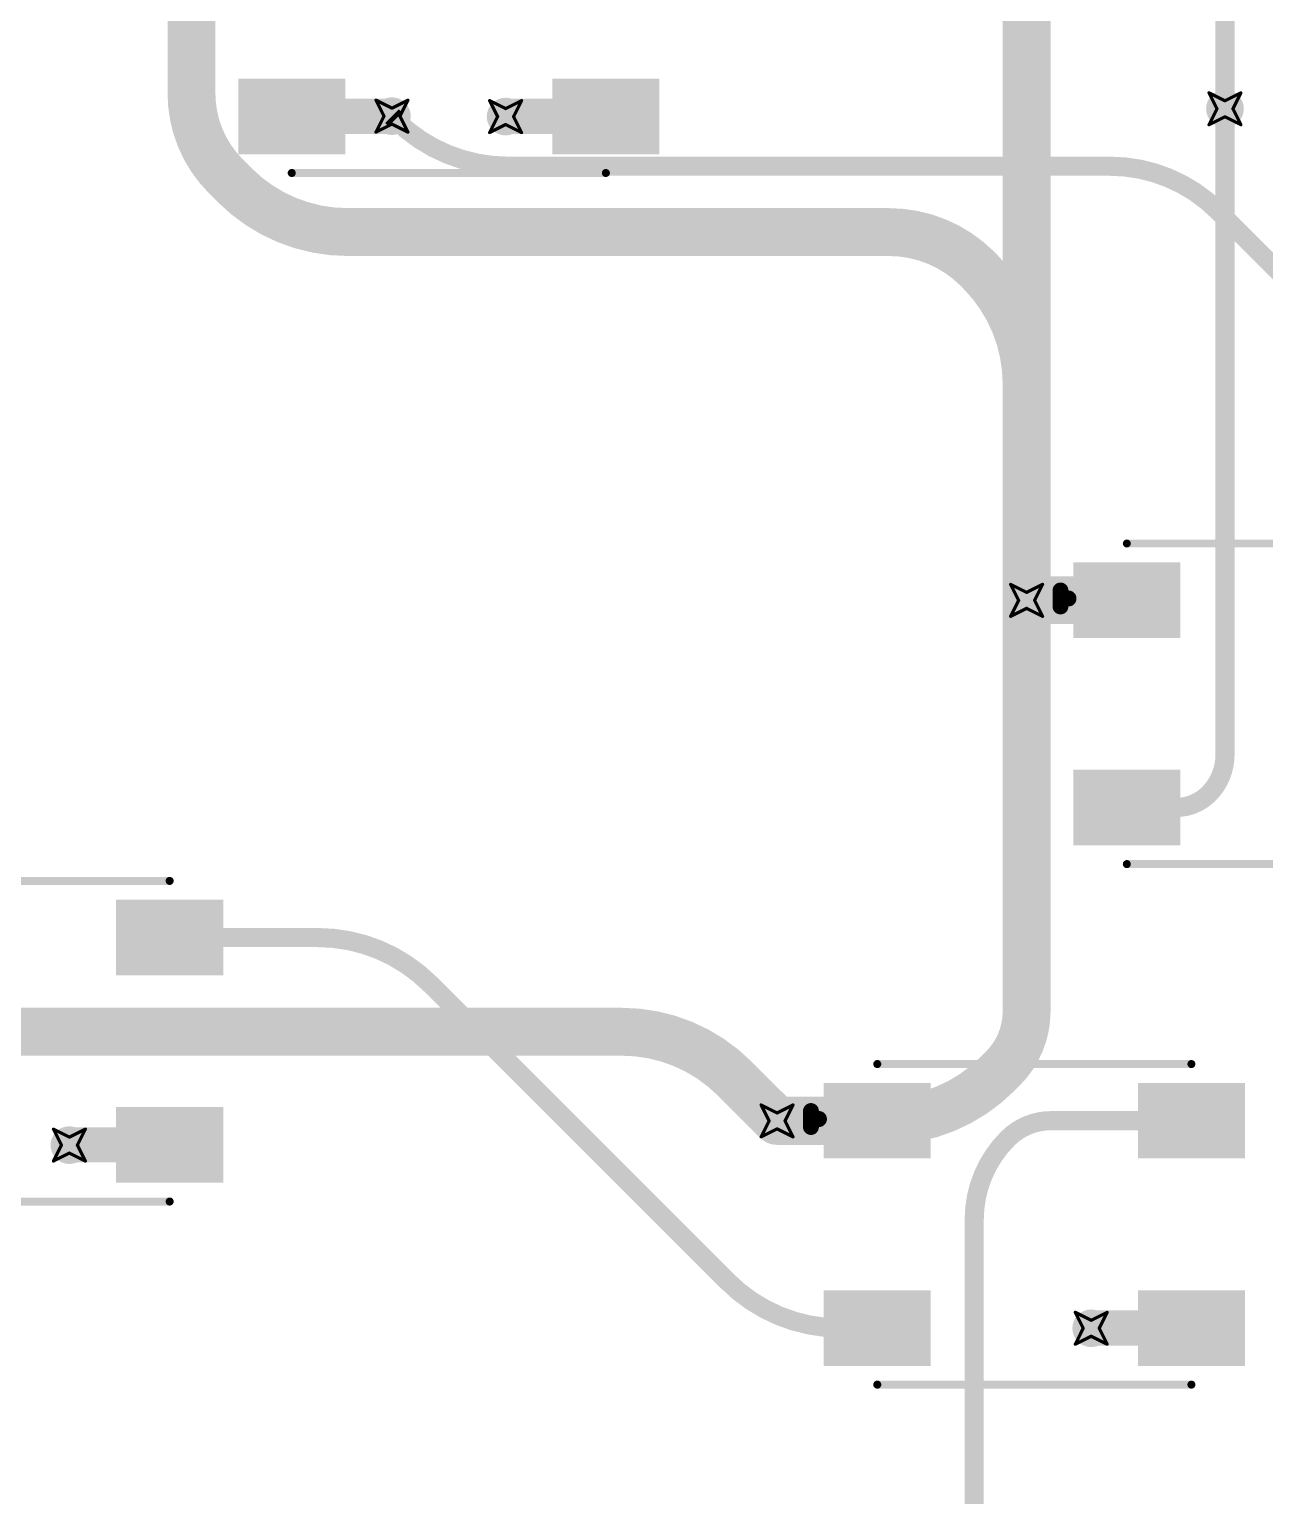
# Model space of a CAD drawing. Header units: inches. Extents: x -11 to 1110, y -7 to 455.
# Drawn here: x 576.32 to 595.99, y 227.34 to 250.67 of the extents above; entities that cross this region are included whole.
import ezdxf

# ---------------------------------------------------------------- set-up
doc = ezdxf.new("R2010")
doc.units = ezdxf.units.IN
for name, color, linetype in [('Bottom Layer', 5, 'Continuous'), ('Drill Drawing', 1, 'Continuous'), ('Top Layer', 1, 'Continuous'), ('Top Overlay', 2, 'Continuous'), ('Top Paste', 8, 'Continuous'), ('Top Solder', 216, 'Continuous'), ('Via Holes', 16, 'Continuous')]:
    doc.layers.add(name, color=color, linetype=linetype)

# ---------------------------------------------------------------- blocks, each defined once
blk = doc.blocks.new('WS2812B_B_W_121')
at = {"layer": 'Top Layer'}
for points in [[(-3.25, 2.15), (-1.75, 2.15), (-1.75, 1.15), (-3.25, 1.15)], [(3.25, 1.15), (1.75, 1.15), (1.75, 2.15), (3.25, 2.15)], [(-3.25, -1.15), (-1.75, -1.15), (-1.75, -2.15), (-3.25, -2.15)], [(1.75, -1.15), (3.25, -1.15), (3.25, -2.15), (1.75, -2.15)]]:
    blk.add_hatch(color=1, dxfattribs=at).paths.add_polyline_path(points)
at = {"layer": 'Top Paste'}
for points in [[(-3.25, 2.15), (-1.75, 2.15), (-1.75, 1.15), (-3.25, 1.15)], [(3.25, 1.15), (1.75, 1.15), (1.75, 2.15), (3.25, 2.15)], [(-3.25, -1.15), (-1.75, -1.15), (-1.75, -2.15), (-3.25, -2.15)], [(1.75, -1.15), (3.25, -1.15), (3.25, -2.15), (1.75, -2.15)]]:
    blk.add_hatch(color=8, dxfattribs=at).paths.add_polyline_path(points)
at = {"layer": 'Top Solder'}
for points in [[(-3.352, 2.252), (-1.648, 2.252), (-1.648, 1.048), (-3.352, 1.048)], [(3.352, 1.048), (1.648, 1.048), (1.648, 2.252), (3.352, 2.252)], [(-3.352, -1.048), (-1.648, -1.048), (-1.648, -2.252), (-3.352, -2.252)], [(1.648, -1.048), (3.352, -1.048), (3.352, -2.252), (1.648, -2.252)]]:
    blk.add_hatch(color=216, dxfattribs=at).paths.add_polyline_path(points)
at = {"layer": 'Top Overlay'}
for points in [[(-2.5, 2.551, 0.127, 0.127, 0), (2.5, 2.551, 0.127, 0.127, 0)], [(-3.556, 1.803, 0.254, 0.254, 0), (-3.429, 1.676, 0.254, 0.254, 0)], [(-3.556, 1.549, 0.254, 0.254, 0), (-3.556, 1.803, 0.254, 0.254, 0)], [(-3.556, 1.549, 0.254, 0.254, 0), (-3.429, 1.676, 0.254, 0.254, 0)], [(-2.5, -2.551, 0.127, 0.127, 0), (2.5, -2.551, 0.127, 0.127, 0)]]:
    blk.add_lwpolyline(points, format="xyseb", dxfattribs=at)
for points in [[(-2.532, 2.551, 0.0635, 0.0635, 1), (-2.468, 2.551, 0.0635, 0.0635, 1)], [(2.468, 2.551, 0.0635, 0.0635, 1), (2.532, 2.551, 0.0635, 0.0635, 1)], [(-3.619, 1.803, 0.127, 0.127, 1), (-3.493, 1.803, 0.127, 0.127, 1)], [(-3.619, 1.803, 0.127, 0.127, 1), (-3.493, 1.803, 0.127, 0.127, 1)], [(-3.619, 1.549, 0.127, 0.127, 1), (-3.493, 1.549, 0.127, 0.127, 1)], [(-3.619, 1.549, 0.127, 0.127, 1), (-3.493, 1.549, 0.127, 0.127, 1)], [(-3.493, 1.676, 0.127, 0.127, 1), (-3.365, 1.676, 0.127, 0.127, 1)], [(-3.493, 1.676, 0.127, 0.127, 1), (-3.365, 1.676, 0.127, 0.127, 1)], [(-2.532, -2.551, 0.0635, 0.0635, 1), (-2.468, -2.551, 0.0635, 0.0635, 1)], [(2.468, -2.551, 0.0635, 0.0635, 1), (2.532, -2.551, 0.0635, 0.0635, 1)]]:
    blk.add_lwpolyline(points, format="xyseb", close=True, dxfattribs=at)
blk = doc.blocks.new('WS2812B_B_W_130')
at = {"layer": 'Top Layer'}
for points in [[(-3.25, 2.15), (-1.75, 2.15), (-1.75, 1.15), (-3.25, 1.15)], [(3.25, 1.15), (1.75, 1.15), (1.75, 2.15), (3.25, 2.15)], [(-3.25, -1.15), (-1.75, -1.15), (-1.75, -2.15), (-3.25, -2.15)], [(1.75, -1.15), (3.25, -1.15), (3.25, -2.15), (1.75, -2.15)]]:
    blk.add_hatch(color=1, dxfattribs=at).paths.add_polyline_path(points)
at = {"layer": 'Top Paste'}
for points in [[(-3.25, 2.15), (-1.75, 2.15), (-1.75, 1.15), (-3.25, 1.15)], [(3.25, 1.15), (1.75, 1.15), (1.75, 2.15), (3.25, 2.15)], [(-3.25, -1.15), (-1.75, -1.15), (-1.75, -2.15), (-3.25, -2.15)], [(1.75, -1.15), (3.25, -1.15), (3.25, -2.15), (1.75, -2.15)]]:
    blk.add_hatch(color=8, dxfattribs=at).paths.add_polyline_path(points)
at = {"layer": 'Top Solder'}
for points in [[(-3.352, 2.252), (-1.648, 2.252), (-1.648, 1.048), (-3.352, 1.048)], [(3.352, 1.048), (1.648, 1.048), (1.648, 2.252), (3.352, 2.252)], [(-3.352, -1.048), (-1.648, -1.048), (-1.648, -2.252), (-3.352, -2.252)], [(1.648, -1.048), (3.352, -1.048), (3.352, -2.252), (1.648, -2.252)]]:
    blk.add_hatch(color=216, dxfattribs=at).paths.add_polyline_path(points)
at = {"layer": 'Top Overlay'}
for points in [[(-2.5, 2.551, 0.127, 0.127, 0), (2.5, 2.551, 0.127, 0.127, 0)], [(-3.556, 1.803, 0.254, 0.254, 0), (-3.429, 1.676, 0.254, 0.254, 0)], [(-3.556, 1.549, 0.254, 0.254, 0), (-3.556, 1.803, 0.254, 0.254, 0)], [(-3.556, 1.549, 0.254, 0.254, 0), (-3.429, 1.676, 0.254, 0.254, 0)], [(-2.5, -2.551, 0.127, 0.127, 0), (2.5, -2.551, 0.127, 0.127, 0)]]:
    blk.add_lwpolyline(points, format="xyseb", dxfattribs=at)
for points in [[(-2.532, 2.551, 0.0635, 0.0635, 1), (-2.468, 2.551, 0.0635, 0.0635, 1)], [(2.468, 2.551, 0.0635, 0.0635, 1), (2.532, 2.551, 0.0635, 0.0635, 1)], [(-3.619, 1.803, 0.127, 0.127, 1), (-3.493, 1.803, 0.127, 0.127, 1)], [(-3.619, 1.803, 0.127, 0.127, 1), (-3.493, 1.803, 0.127, 0.127, 1)], [(-3.619, 1.549, 0.127, 0.127, 1), (-3.493, 1.549, 0.127, 0.127, 1)], [(-3.619, 1.549, 0.127, 0.127, 1), (-3.493, 1.549, 0.127, 0.127, 1)], [(-3.493, 1.676, 0.127, 0.127, 1), (-3.365, 1.676, 0.127, 0.127, 1)], [(-3.493, 1.676, 0.127, 0.127, 1), (-3.365, 1.676, 0.127, 0.127, 1)], [(-2.532, -2.551, 0.0635, 0.0635, 1), (-2.468, -2.551, 0.0635, 0.0635, 1)], [(2.468, -2.551, 0.0635, 0.0635, 1), (2.532, -2.551, 0.0635, 0.0635, 1)]]:
    blk.add_lwpolyline(points, format="xyseb", close=True, dxfattribs=at)
blk = doc.blocks.new('WS2812B_B_W_168')
at = {"layer": 'Top Layer'}
for points in [[(-3.25, 2.15), (-1.75, 2.15), (-1.75, 1.15), (-3.25, 1.15)], [(3.25, 1.15), (1.75, 1.15), (1.75, 2.15), (3.25, 2.15)], [(-3.25, -1.15), (-1.75, -1.15), (-1.75, -2.15), (-3.25, -2.15)], [(1.75, -1.15), (3.25, -1.15), (3.25, -2.15), (1.75, -2.15)]]:
    blk.add_hatch(color=1, dxfattribs=at).paths.add_polyline_path(points)
at = {"layer": 'Top Paste'}
for points in [[(-3.25, 2.15), (-1.75, 2.15), (-1.75, 1.15), (-3.25, 1.15)], [(3.25, 1.15), (1.75, 1.15), (1.75, 2.15), (3.25, 2.15)], [(-3.25, -1.15), (-1.75, -1.15), (-1.75, -2.15), (-3.25, -2.15)], [(1.75, -1.15), (3.25, -1.15), (3.25, -2.15), (1.75, -2.15)]]:
    blk.add_hatch(color=8, dxfattribs=at).paths.add_polyline_path(points)
at = {"layer": 'Top Solder'}
for points in [[(-3.352, 2.252), (-1.648, 2.252), (-1.648, 1.048), (-3.352, 1.048)], [(3.352, 1.048), (1.648, 1.048), (1.648, 2.252), (3.352, 2.252)], [(-3.352, -1.048), (-1.648, -1.048), (-1.648, -2.252), (-3.352, -2.252)], [(1.648, -1.048), (3.352, -1.048), (3.352, -2.252), (1.648, -2.252)]]:
    blk.add_hatch(color=216, dxfattribs=at).paths.add_polyline_path(points)
at = {"layer": 'Top Overlay'}
for points in [[(-2.5, 2.551, 0.127, 0.127, 0), (2.5, 2.551, 0.127, 0.127, 0)], [(-3.556, 1.803, 0.254, 0.254, 0), (-3.429, 1.676, 0.254, 0.254, 0)], [(-3.556, 1.549, 0.254, 0.254, 0), (-3.556, 1.803, 0.254, 0.254, 0)], [(-3.556, 1.549, 0.254, 0.254, 0), (-3.429, 1.676, 0.254, 0.254, 0)], [(-2.5, -2.551, 0.127, 0.127, 0), (2.5, -2.551, 0.127, 0.127, 0)]]:
    blk.add_lwpolyline(points, format="xyseb", dxfattribs=at)
for points in [[(-2.532, 2.551, 0.0635, 0.0635, 1), (-2.468, 2.551, 0.0635, 0.0635, 1)], [(2.468, 2.551, 0.0635, 0.0635, 1), (2.532, 2.551, 0.0635, 0.0635, 1)], [(-3.619, 1.803, 0.127, 0.127, 1), (-3.493, 1.803, 0.127, 0.127, 1)], [(-3.619, 1.803, 0.127, 0.127, 1), (-3.493, 1.803, 0.127, 0.127, 1)], [(-3.619, 1.549, 0.127, 0.127, 1), (-3.493, 1.549, 0.127, 0.127, 1)], [(-3.619, 1.549, 0.127, 0.127, 1), (-3.493, 1.549, 0.127, 0.127, 1)], [(-3.493, 1.676, 0.127, 0.127, 1), (-3.365, 1.676, 0.127, 0.127, 1)], [(-3.493, 1.676, 0.127, 0.127, 1), (-3.365, 1.676, 0.127, 0.127, 1)], [(-2.532, -2.551, 0.0635, 0.0635, 1), (-2.468, -2.551, 0.0635, 0.0635, 1)], [(2.468, -2.551, 0.0635, 0.0635, 1), (2.532, -2.551, 0.0635, 0.0635, 1)]]:
    blk.add_lwpolyline(points, format="xyseb", close=True, dxfattribs=at)
blk = doc.blocks.new('WS2812B_B_W_177')
at = {"layer": 'Top Layer'}
for points in [[(-3.25, 2.15), (-1.75, 2.15), (-1.75, 1.15), (-3.25, 1.15)], [(3.25, 1.15), (1.75, 1.15), (1.75, 2.15), (3.25, 2.15)], [(-3.25, -1.15), (-1.75, -1.15), (-1.75, -2.15), (-3.25, -2.15)], [(1.75, -1.15), (3.25, -1.15), (3.25, -2.15), (1.75, -2.15)]]:
    blk.add_hatch(color=1, dxfattribs=at).paths.add_polyline_path(points)
at = {"layer": 'Top Paste'}
for points in [[(-3.25, 2.15), (-1.75, 2.15), (-1.75, 1.15), (-3.25, 1.15)], [(3.25, 1.15), (1.75, 1.15), (1.75, 2.15), (3.25, 2.15)], [(-3.25, -1.15), (-1.75, -1.15), (-1.75, -2.15), (-3.25, -2.15)], [(1.75, -1.15), (3.25, -1.15), (3.25, -2.15), (1.75, -2.15)]]:
    blk.add_hatch(color=8, dxfattribs=at).paths.add_polyline_path(points)
at = {"layer": 'Top Solder'}
for points in [[(-3.352, 2.252), (-1.648, 2.252), (-1.648, 1.048), (-3.352, 1.048)], [(3.352, 1.048), (1.648, 1.048), (1.648, 2.252), (3.352, 2.252)], [(-3.352, -1.048), (-1.648, -1.048), (-1.648, -2.252), (-3.352, -2.252)], [(1.648, -1.048), (3.352, -1.048), (3.352, -2.252), (1.648, -2.252)]]:
    blk.add_hatch(color=216, dxfattribs=at).paths.add_polyline_path(points)
at = {"layer": 'Top Overlay'}
for points in [[(-2.5, 2.551, 0.127, 0.127, 0), (2.5, 2.551, 0.127, 0.127, 0)], [(-3.556, 1.549, 0.254, 0.254, 0), (-3.556, 1.803, 0.254, 0.254, 0)], [(-3.556, 1.803, 0.254, 0.254, 0), (-3.429, 1.676, 0.254, 0.254, 0)], [(-3.556, 1.549, 0.254, 0.254, 0), (-3.429, 1.676, 0.254, 0.254, 0)], [(-2.5, -2.551, 0.127, 0.127, 0), (2.5, -2.551, 0.127, 0.127, 0)]]:
    blk.add_lwpolyline(points, format="xyseb", dxfattribs=at)
for points in [[(-2.532, 2.551, 0.0635, 0.0635, 1), (-2.468, 2.551, 0.0635, 0.0635, 1)], [(2.468, 2.551, 0.0635, 0.0635, 1), (2.532, 2.551, 0.0635, 0.0635, 1)], [(-3.619, 1.803, 0.127, 0.127, 1), (-3.493, 1.803, 0.127, 0.127, 1)], [(-3.619, 1.803, 0.127, 0.127, 1), (-3.493, 1.803, 0.127, 0.127, 1)], [(-3.619, 1.549, 0.127, 0.127, 1), (-3.493, 1.549, 0.127, 0.127, 1)], [(-3.619, 1.549, 0.127, 0.127, 1), (-3.493, 1.549, 0.127, 0.127, 1)], [(-3.493, 1.676, 0.127, 0.127, 1), (-3.365, 1.676, 0.127, 0.127, 1)], [(-3.493, 1.676, 0.127, 0.127, 1), (-3.365, 1.676, 0.127, 0.127, 1)], [(-2.532, -2.551, 0.0635, 0.0635, 1), (-2.468, -2.551, 0.0635, 0.0635, 1)], [(2.468, -2.551, 0.0635, 0.0635, 1), (2.532, -2.551, 0.0635, 0.0635, 1)]]:
    blk.add_lwpolyline(points, format="xyseb", close=True, dxfattribs=at)

msp = doc.modelspace()

# ---------------------------------------------------------------- hatches: boundary and pattern name
at = {"layer": 'Bottom Layer'}
h = msp.add_hatch(color=5, dxfattribs=at)
edge = h.paths.add_edge_path()
edge.add_arc((595.354, 249.409), 0.3, 0, 360)
h = msp.add_hatch(color=5, dxfattribs=at)
edge = h.paths.add_edge_path()
edge.add_arc((582.095, 249.292), 0.3, 0, 360)
h = msp.add_hatch(color=5, dxfattribs=at)
edge = h.paths.add_edge_path()
edge.add_arc((583.904, 249.285), 0.3, 0, 360)
h = msp.add_hatch(color=5, dxfattribs=at)
edge = h.paths.add_edge_path()
edge.add_arc((592.197, 241.586), 0.3, 0, 360)
h = msp.add_hatch(color=5, dxfattribs=at)
edge = h.paths.add_edge_path()
edge.add_arc((588.225, 233.302), 0.3, 0, 360)
h = msp.add_hatch(color=5, dxfattribs=at)
edge = h.paths.add_edge_path()
edge.add_arc((576.961, 232.917), 0.3, 0, 360)
h = msp.add_hatch(color=5, dxfattribs=at)
edge = h.paths.add_edge_path()
edge.add_arc((593.225, 230.002), 0.3, 0, 360)
at = {"layer": 'Top Layer'}
h = msp.add_hatch(color=1, dxfattribs=at)
edge = h.paths.add_edge_path()
edge.add_arc((595.354, 249.409), 0.3, 0, 360)
h = msp.add_hatch(color=1, dxfattribs=at)
edge = h.paths.add_edge_path()
edge.add_arc((582.095, 249.292), 0.3, 0, 360)
h = msp.add_hatch(color=1, dxfattribs=at)
edge = h.paths.add_edge_path()
edge.add_arc((583.904, 249.285), 0.3, 0, 360)
h = msp.add_hatch(color=1, dxfattribs=at)
edge = h.paths.add_edge_path()
edge.add_arc((592.197, 241.586), 0.3, 0, 360)
h = msp.add_hatch(color=1, dxfattribs=at)
edge = h.paths.add_edge_path()
edge.add_arc((588.225, 233.302), 0.3, 0, 360)
h = msp.add_hatch(color=1, dxfattribs=at)
edge = h.paths.add_edge_path()
edge.add_arc((576.961, 232.917), 0.3, 0, 360)
h = msp.add_hatch(color=1, dxfattribs=at)
edge = h.paths.add_edge_path()
edge.add_arc((593.225, 230.002), 0.3, 0, 360)
at = {"layer": 'Via Holes'}
h = msp.add_hatch(color=7, dxfattribs=at)
edge = h.paths.add_edge_path()
edge.add_arc((595.354, 249.409), 0.15, 0, 360)
h = msp.add_hatch(color=7, dxfattribs=at)
edge = h.paths.add_edge_path()
edge.add_arc((582.095, 249.292), 0.15, 0, 360)
h = msp.add_hatch(color=7, dxfattribs=at)
edge = h.paths.add_edge_path()
edge.add_arc((583.904, 249.285), 0.15, 0, 360)
h = msp.add_hatch(color=7, dxfattribs=at)
edge = h.paths.add_edge_path()
edge.add_arc((592.197, 241.586), 0.15, 0, 360)
h = msp.add_hatch(color=7, dxfattribs=at)
edge = h.paths.add_edge_path()
edge.add_arc((588.225, 233.302), 0.15, 0, 360)
h = msp.add_hatch(color=7, dxfattribs=at)
edge = h.paths.add_edge_path()
edge.add_arc((576.961, 232.917), 0.15, 0, 360)
h = msp.add_hatch(color=7, dxfattribs=at)
edge = h.paths.add_edge_path()
edge.add_arc((593.225, 230.002), 0.15, 0, 360)

# ---------------------------------------------------------------- linework, layer by layer
at = {"layer": 'Bottom Layer'}
for points in [[(595.354, 249.409, 0.305, 0.305, 0), (595.354, 259.682, 0.305, 0.305, 0)], [(578.904, 249.655, 0.762, 0.762, 0), (578.904, 252.585, 0.762, 0.762, 0)], [(579.45, 248.336, 0.762, 0.762, -0.198912), (578.904, 249.655, 0.762, 0.762, 0)], [(582.095, 249.292, 0.305, 0.305, 0), (582.148, 249.239, 0.305, 0.305, 0)], [(583.944, 248.495, 0.305, 0.305, -0.198912), (582.148, 249.239, 0.305, 0.305, 0)], [(579.45, 248.336, 0.762, 0.762, 0), (579.595, 248.191, 0.762, 0.762, 0)], [(581.391, 247.447, 0.762, 0.762, -0.198912), (579.595, 248.191, 0.762, 0.762, 0)], [(583.944, 248.495, 0.305, 0.305, 0), (593.522, 248.495, 0.305, 0.305, 0)], [(593.522, 248.495, 0.305, 0.305, -0.198912), (595.245, 247.781, 0.305, 0.305, 0)], [(581.391, 247.447, 0.762, 0.762, 0), (590.003, 247.447, 0.762, 0.762, 0)], [(590.003, 247.447, 0.762, 0.762, -0.198912), (591.414, 246.863, 0.762, 0.762, 0)], [(595.245, 247.781, 0.305, 0.305, 0), (596.453, 246.573, 0.305, 0.305, 0)], [(591.414, 246.863, 0.762, 0.762, 0), (591.453, 246.823, 0.762, 0.762, 0)], [(591.453, 246.823, 0.762, 0.762, -0.198912), (592.197, 245.027, 0.762, 0.762, 0)], [(592.197, 241.586, 0.762, 0.762, 0), (592.197, 245.027, 0.762, 0.762, 0)], [(592.197, 235.047, 0.762, 0.762, 0), (592.197, 241.586, 0.762, 0.762, 0)], [(592.197, 235.047, 0.762, 0.762, -0.198912), (591.82, 234.137, 0.762, 0.762, 0)], [(574.509, 234.721, 0.762, 0.762, 0), (585.753, 234.721, 0.762, 0.762, 0)], [(585.753, 234.721, 0.762, 0.762, -0.198912), (587.549, 233.977, 0.762, 0.762, 0)], [(587.549, 233.977, 0.762, 0.762, 0), (588.225, 233.302, 0.762, 0.762, 0)], [(591.729, 234.046, 0.762, 0.762, -0.198912), (589.933, 233.302, 0.762, 0.762, 0)], [(591.729, 234.046, 0.762, 0.762, 0), (591.82, 234.137, 0.762, 0.762, 0)], [(588.225, 233.302, 0.762, 0.762, 0), (589.933, 233.302, 0.762, 0.762, 0)]]:
    msp.add_lwpolyline(points, format="xyseb", dxfattribs=at)
for points in [[(578.713, 249.655, 0.381, 0.381, 1), (579.094, 249.655, 0.381, 0.381, 1)], [(578.713, 249.655, 0.381, 0.381, 1), (579.094, 249.655, 0.381, 0.381, 1)], [(595.277, 249.409, 0.152, 0.152, 1), (595.43, 249.409, 0.152, 0.152, 1)], [(582.019, 249.292, 0.152, 0.152, 1), (582.171, 249.292, 0.152, 0.152, 1)], [(582.072, 249.239, 0.152, 0.152, 1), (582.225, 249.239, 0.152, 0.152, 1)], [(582.072, 249.239, 0.152, 0.152, 1), (582.225, 249.239, 0.152, 0.152, 1)], [(579.26, 248.336, 0.381, 0.381, 1), (579.641, 248.336, 0.381, 0.381, 1)], [(579.26, 248.336, 0.381, 0.381, 1), (579.641, 248.336, 0.381, 0.381, 1)], [(579.405, 248.191, 0.381, 0.381, 1), (579.786, 248.191, 0.381, 0.381, 1)], [(579.405, 248.191, 0.381, 0.381, 1), (579.786, 248.191, 0.381, 0.381, 1)], [(583.868, 248.495, 0.152, 0.152, 1), (584.021, 248.495, 0.152, 0.152, 1)], [(583.868, 248.495, 0.152, 0.152, 1), (584.021, 248.495, 0.152, 0.152, 1)], [(593.446, 248.495, 0.152, 0.152, 1), (593.598, 248.495, 0.152, 0.152, 1)], [(593.446, 248.495, 0.152, 0.152, 1), (593.598, 248.495, 0.152, 0.152, 1)], [(581.201, 247.447, 0.381, 0.381, 1), (581.582, 247.447, 0.381, 0.381, 1)], [(581.201, 247.447, 0.381, 0.381, 1), (581.582, 247.447, 0.381, 0.381, 1)], [(589.813, 247.447, 0.381, 0.381, 1), (590.194, 247.447, 0.381, 0.381, 1)], [(589.813, 247.447, 0.381, 0.381, 1), (590.194, 247.447, 0.381, 0.381, 1)], [(595.169, 247.781, 0.152, 0.152, 1), (595.321, 247.781, 0.152, 0.152, 1)], [(595.169, 247.781, 0.152, 0.152, 1), (595.321, 247.781, 0.152, 0.152, 1)], [(591.223, 246.863, 0.381, 0.381, 1), (591.604, 246.863, 0.381, 0.381, 1)], [(591.223, 246.863, 0.381, 0.381, 1), (591.604, 246.863, 0.381, 0.381, 1)], [(591.262, 246.823, 0.381, 0.381, 1), (591.643, 246.823, 0.381, 0.381, 1)], [(591.262, 246.823, 0.381, 0.381, 1), (591.643, 246.823, 0.381, 0.381, 1)], [(592.006, 245.027, 0.381, 0.381, 1), (592.387, 245.027, 0.381, 0.381, 1)], [(592.006, 245.027, 0.381, 0.381, 1), (592.387, 245.027, 0.381, 0.381, 1)], [(592.006, 241.586, 0.381, 0.381, 1), (592.387, 241.586, 0.381, 0.381, 1)], [(592.006, 241.586, 0.381, 0.381, 1), (592.387, 241.586, 0.381, 0.381, 1)], [(592.006, 235.047, 0.381, 0.381, 1), (592.387, 235.047, 0.381, 0.381, 1)], [(592.006, 235.047, 0.381, 0.381, 1), (592.387, 235.047, 0.381, 0.381, 1)], [(585.563, 234.721, 0.381, 0.381, 1), (585.944, 234.721, 0.381, 0.381, 1)], [(585.563, 234.721, 0.381, 0.381, 1), (585.944, 234.721, 0.381, 0.381, 1)], [(587.359, 233.977, 0.381, 0.381, 1), (587.74, 233.977, 0.381, 0.381, 1)], [(587.359, 233.977, 0.381, 0.381, 1), (587.74, 233.977, 0.381, 0.381, 1)], [(591.538, 234.046, 0.381, 0.381, 1), (591.919, 234.046, 0.381, 0.381, 1)], [(591.538, 234.046, 0.381, 0.381, 1), (591.919, 234.046, 0.381, 0.381, 1)], [(591.63, 234.137, 0.381, 0.381, 1), (592.01, 234.137, 0.381, 0.381, 1)], [(591.63, 234.137, 0.381, 0.381, 1), (592.01, 234.137, 0.381, 0.381, 1)], [(588.034, 233.302, 0.381, 0.381, 1), (588.415, 233.302, 0.381, 0.381, 1)], [(588.034, 233.302, 0.381, 0.381, 1), (588.415, 233.302, 0.381, 0.381, 1)], [(589.742, 233.302, 0.381, 0.381, 1), (590.123, 233.302, 0.381, 0.381, 1)], [(589.742, 233.302, 0.381, 0.381, 1), (590.123, 233.302, 0.381, 0.381, 1)]]:
    msp.add_lwpolyline(points, format="xyseb", close=True, dxfattribs=at)
at = {"layer": 'Drill Drawing'}
for points in [[(581.841, 249.546, 0.0508, 0.0508, 0), (582.095, 249.419, 0.0508, 0.0508, 0)], [(581.841, 249.546, 0.0508, 0.0508, 0), (581.968, 249.292, 0.0508, 0.0508, 0)], [(582.095, 249.419, 0.0508, 0.0508, 0), (582.349, 249.546, 0.0508, 0.0508, 0)], [(582.222, 249.292, 0.0508, 0.0508, 0), (582.349, 249.546, 0.0508, 0.0508, 0)], [(583.65, 249.539, 0.0508, 0.0508, 0), (583.904, 249.412, 0.0508, 0.0508, 0)], [(583.65, 249.539, 0.0508, 0.0508, 0), (583.777, 249.285, 0.0508, 0.0508, 0)], [(583.904, 249.412, 0.0508, 0.0508, 0), (584.158, 249.539, 0.0508, 0.0508, 0)], [(584.031, 249.285, 0.0508, 0.0508, 0), (584.158, 249.539, 0.0508, 0.0508, 0)], [(595.1, 249.663, 0.0508, 0.0508, 0), (595.354, 249.536, 0.0508, 0.0508, 0)], [(595.1, 249.663, 0.0508, 0.0508, 0), (595.227, 249.409, 0.0508, 0.0508, 0)], [(595.354, 249.536, 0.0508, 0.0508, 0), (595.608, 249.663, 0.0508, 0.0508, 0)], [(595.481, 249.409, 0.0508, 0.0508, 0), (595.608, 249.663, 0.0508, 0.0508, 0)], [(581.841, 249.038, 0.0508, 0.0508, 0), (581.968, 249.292, 0.0508, 0.0508, 0)], [(582.222, 249.292, 0.0508, 0.0508, 0), (582.349, 249.038, 0.0508, 0.0508, 0)], [(583.65, 249.031, 0.0508, 0.0508, 0), (583.777, 249.285, 0.0508, 0.0508, 0)], [(584.031, 249.285, 0.0508, 0.0508, 0), (584.158, 249.031, 0.0508, 0.0508, 0)], [(595.1, 249.155, 0.0508, 0.0508, 0), (595.227, 249.409, 0.0508, 0.0508, 0)], [(595.1, 249.155, 0.0508, 0.0508, 0), (595.354, 249.282, 0.0508, 0.0508, 0)], [(595.354, 249.282, 0.0508, 0.0508, 0), (595.608, 249.155, 0.0508, 0.0508, 0)], [(595.481, 249.409, 0.0508, 0.0508, 0), (595.608, 249.155, 0.0508, 0.0508, 0)], [(581.841, 249.038, 0.0508, 0.0508, 0), (582.095, 249.165, 0.0508, 0.0508, 0)], [(582.095, 249.165, 0.0508, 0.0508, 0), (582.349, 249.038, 0.0508, 0.0508, 0)], [(583.65, 249.031, 0.0508, 0.0508, 0), (583.904, 249.158, 0.0508, 0.0508, 0)], [(583.904, 249.158, 0.0508, 0.0508, 0), (584.158, 249.031, 0.0508, 0.0508, 0)], [(591.943, 241.84, 0.0508, 0.0508, 0), (592.197, 241.713, 0.0508, 0.0508, 0)], [(591.943, 241.84, 0.0508, 0.0508, 0), (592.07, 241.586, 0.0508, 0.0508, 0)], [(592.197, 241.713, 0.0508, 0.0508, 0), (592.451, 241.84, 0.0508, 0.0508, 0)], [(592.324, 241.586, 0.0508, 0.0508, 0), (592.451, 241.84, 0.0508, 0.0508, 0)], [(591.943, 241.332, 0.0508, 0.0508, 0), (592.07, 241.586, 0.0508, 0.0508, 0)], [(592.324, 241.586, 0.0508, 0.0508, 0), (592.451, 241.332, 0.0508, 0.0508, 0)], [(591.943, 241.332, 0.0508, 0.0508, 0), (592.197, 241.459, 0.0508, 0.0508, 0)], [(592.197, 241.459, 0.0508, 0.0508, 0), (592.451, 241.332, 0.0508, 0.0508, 0)], [(587.971, 233.556, 0.0508, 0.0508, 0), (588.225, 233.429, 0.0508, 0.0508, 0)], [(587.971, 233.556, 0.0508, 0.0508, 0), (588.098, 233.302, 0.0508, 0.0508, 0)], [(588.225, 233.429, 0.0508, 0.0508, 0), (588.479, 233.556, 0.0508, 0.0508, 0)], [(588.352, 233.302, 0.0508, 0.0508, 0), (588.479, 233.556, 0.0508, 0.0508, 0)], [(576.707, 233.171, 0.0508, 0.0508, 0), (576.961, 233.044, 0.0508, 0.0508, 0)], [(576.707, 233.171, 0.0508, 0.0508, 0), (576.834, 232.917, 0.0508, 0.0508, 0)], [(576.961, 233.044, 0.0508, 0.0508, 0), (577.215, 233.171, 0.0508, 0.0508, 0)], [(577.088, 232.917, 0.0508, 0.0508, 0), (577.215, 233.171, 0.0508, 0.0508, 0)], [(587.971, 233.048, 0.0508, 0.0508, 0), (588.098, 233.302, 0.0508, 0.0508, 0)], [(587.971, 233.048, 0.0508, 0.0508, 0), (588.225, 233.175, 0.0508, 0.0508, 0)], [(588.225, 233.175, 0.0508, 0.0508, 0), (588.479, 233.048, 0.0508, 0.0508, 0)], [(588.352, 233.302, 0.0508, 0.0508, 0), (588.479, 233.048, 0.0508, 0.0508, 0)], [(576.707, 232.663, 0.0508, 0.0508, 0), (576.834, 232.917, 0.0508, 0.0508, 0)], [(577.088, 232.917, 0.0508, 0.0508, 0), (577.215, 232.663, 0.0508, 0.0508, 0)], [(576.707, 232.663, 0.0508, 0.0508, 0), (576.961, 232.79, 0.0508, 0.0508, 0)], [(576.961, 232.79, 0.0508, 0.0508, 0), (577.215, 232.663, 0.0508, 0.0508, 0)], [(592.971, 230.256, 0.0508, 0.0508, 0), (593.225, 230.129, 0.0508, 0.0508, 0)], [(592.971, 230.256, 0.0508, 0.0508, 0), (593.098, 230.002, 0.0508, 0.0508, 0)], [(593.225, 230.129, 0.0508, 0.0508, 0), (593.479, 230.256, 0.0508, 0.0508, 0)], [(593.352, 230.002, 0.0508, 0.0508, 0), (593.479, 230.256, 0.0508, 0.0508, 0)], [(592.971, 229.748, 0.0508, 0.0508, 0), (593.098, 230.002, 0.0508, 0.0508, 0)], [(592.971, 229.748, 0.0508, 0.0508, 0), (593.225, 229.875, 0.0508, 0.0508, 0)], [(593.225, 229.875, 0.0508, 0.0508, 0), (593.479, 229.748, 0.0508, 0.0508, 0)], [(593.352, 230.002, 0.0508, 0.0508, 0), (593.479, 229.748, 0.0508, 0.0508, 0)]]:
    msp.add_lwpolyline(points, format="xyseb", dxfattribs=at)
for points in [[(581.828, 249.546, 0.0254, 0.0254, 1), (581.854, 249.546, 0.0254, 0.0254, 1)], [(581.828, 249.546, 0.0254, 0.0254, 1), (581.854, 249.546, 0.0254, 0.0254, 1)], [(582.336, 249.546, 0.0254, 0.0254, 1), (582.362, 249.546, 0.0254, 0.0254, 1)], [(582.336, 249.546, 0.0254, 0.0254, 1), (582.362, 249.546, 0.0254, 0.0254, 1)], [(583.637, 249.539, 0.0254, 0.0254, 1), (583.663, 249.539, 0.0254, 0.0254, 1)], [(583.637, 249.539, 0.0254, 0.0254, 1), (583.663, 249.539, 0.0254, 0.0254, 1)], [(584.145, 249.539, 0.0254, 0.0254, 1), (584.171, 249.539, 0.0254, 0.0254, 1)], [(584.145, 249.539, 0.0254, 0.0254, 1), (584.171, 249.539, 0.0254, 0.0254, 1)], [(595.087, 249.663, 0.0254, 0.0254, 1), (595.112, 249.663, 0.0254, 0.0254, 1)], [(595.087, 249.663, 0.0254, 0.0254, 1), (595.112, 249.663, 0.0254, 0.0254, 1)], [(595.341, 249.536, 0.0254, 0.0254, 1), (595.366, 249.536, 0.0254, 0.0254, 1)], [(595.341, 249.536, 0.0254, 0.0254, 1), (595.366, 249.536, 0.0254, 0.0254, 1)], [(595.595, 249.663, 0.0254, 0.0254, 1), (595.62, 249.663, 0.0254, 0.0254, 1)], [(595.595, 249.663, 0.0254, 0.0254, 1), (595.62, 249.663, 0.0254, 0.0254, 1)], [(581.955, 249.292, 0.0254, 0.0254, 1), (581.981, 249.292, 0.0254, 0.0254, 1)], [(581.955, 249.292, 0.0254, 0.0254, 1), (581.981, 249.292, 0.0254, 0.0254, 1)], [(582.082, 249.419, 0.0254, 0.0254, 1), (582.108, 249.419, 0.0254, 0.0254, 1)], [(582.082, 249.419, 0.0254, 0.0254, 1), (582.108, 249.419, 0.0254, 0.0254, 1)], [(582.209, 249.292, 0.0254, 0.0254, 1), (582.235, 249.292, 0.0254, 0.0254, 1)], [(582.209, 249.292, 0.0254, 0.0254, 1), (582.235, 249.292, 0.0254, 0.0254, 1)], [(583.764, 249.285, 0.0254, 0.0254, 1), (583.79, 249.285, 0.0254, 0.0254, 1)], [(583.764, 249.285, 0.0254, 0.0254, 1), (583.79, 249.285, 0.0254, 0.0254, 1)], [(583.891, 249.412, 0.0254, 0.0254, 1), (583.917, 249.412, 0.0254, 0.0254, 1)], [(583.891, 249.412, 0.0254, 0.0254, 1), (583.917, 249.412, 0.0254, 0.0254, 1)], [(584.018, 249.285, 0.0254, 0.0254, 1), (584.044, 249.285, 0.0254, 0.0254, 1)], [(584.018, 249.285, 0.0254, 0.0254, 1), (584.044, 249.285, 0.0254, 0.0254, 1)], [(595.214, 249.409, 0.0254, 0.0254, 1), (595.239, 249.409, 0.0254, 0.0254, 1)], [(595.214, 249.409, 0.0254, 0.0254, 1), (595.239, 249.409, 0.0254, 0.0254, 1)], [(595.341, 249.282, 0.0254, 0.0254, 1), (595.366, 249.282, 0.0254, 0.0254, 1)], [(595.341, 249.282, 0.0254, 0.0254, 1), (595.366, 249.282, 0.0254, 0.0254, 1)], [(595.468, 249.409, 0.0254, 0.0254, 1), (595.493, 249.409, 0.0254, 0.0254, 1)], [(595.468, 249.409, 0.0254, 0.0254, 1), (595.493, 249.409, 0.0254, 0.0254, 1)], [(581.828, 249.038, 0.0254, 0.0254, 1), (581.854, 249.038, 0.0254, 0.0254, 1)], [(581.828, 249.038, 0.0254, 0.0254, 1), (581.854, 249.038, 0.0254, 0.0254, 1)], [(582.082, 249.165, 0.0254, 0.0254, 1), (582.108, 249.165, 0.0254, 0.0254, 1)], [(582.082, 249.165, 0.0254, 0.0254, 1), (582.108, 249.165, 0.0254, 0.0254, 1)], [(582.336, 249.038, 0.0254, 0.0254, 1), (582.362, 249.038, 0.0254, 0.0254, 1)], [(582.336, 249.038, 0.0254, 0.0254, 1), (582.362, 249.038, 0.0254, 0.0254, 1)], [(583.637, 249.031, 0.0254, 0.0254, 1), (583.663, 249.031, 0.0254, 0.0254, 1)], [(583.637, 249.031, 0.0254, 0.0254, 1), (583.663, 249.031, 0.0254, 0.0254, 1)], [(583.891, 249.158, 0.0254, 0.0254, 1), (583.917, 249.158, 0.0254, 0.0254, 1)], [(583.891, 249.158, 0.0254, 0.0254, 1), (583.917, 249.158, 0.0254, 0.0254, 1)], [(584.145, 249.031, 0.0254, 0.0254, 1), (584.171, 249.031, 0.0254, 0.0254, 1)], [(584.145, 249.031, 0.0254, 0.0254, 1), (584.171, 249.031, 0.0254, 0.0254, 1)], [(595.087, 249.155, 0.0254, 0.0254, 1), (595.112, 249.155, 0.0254, 0.0254, 1)], [(595.087, 249.155, 0.0254, 0.0254, 1), (595.112, 249.155, 0.0254, 0.0254, 1)], [(595.595, 249.155, 0.0254, 0.0254, 1), (595.62, 249.155, 0.0254, 0.0254, 1)], [(595.595, 249.155, 0.0254, 0.0254, 1), (595.62, 249.155, 0.0254, 0.0254, 1)], [(591.93, 241.84, 0.0254, 0.0254, 1), (591.956, 241.84, 0.0254, 0.0254, 1)], [(591.93, 241.84, 0.0254, 0.0254, 1), (591.956, 241.84, 0.0254, 0.0254, 1)], [(592.438, 241.84, 0.0254, 0.0254, 1), (592.464, 241.84, 0.0254, 0.0254, 1)], [(592.438, 241.84, 0.0254, 0.0254, 1), (592.464, 241.84, 0.0254, 0.0254, 1)], [(592.057, 241.586, 0.0254, 0.0254, 1), (592.083, 241.586, 0.0254, 0.0254, 1)], [(592.057, 241.586, 0.0254, 0.0254, 1), (592.083, 241.586, 0.0254, 0.0254, 1)], [(592.184, 241.713, 0.0254, 0.0254, 1), (592.21, 241.713, 0.0254, 0.0254, 1)], [(592.184, 241.713, 0.0254, 0.0254, 1), (592.21, 241.713, 0.0254, 0.0254, 1)], [(592.311, 241.586, 0.0254, 0.0254, 1), (592.337, 241.586, 0.0254, 0.0254, 1)], [(592.311, 241.586, 0.0254, 0.0254, 1), (592.337, 241.586, 0.0254, 0.0254, 1)], [(591.93, 241.332, 0.0254, 0.0254, 1), (591.956, 241.332, 0.0254, 0.0254, 1)], [(591.93, 241.332, 0.0254, 0.0254, 1), (591.956, 241.332, 0.0254, 0.0254, 1)], [(592.184, 241.459, 0.0254, 0.0254, 1), (592.21, 241.459, 0.0254, 0.0254, 1)], [(592.184, 241.459, 0.0254, 0.0254, 1), (592.21, 241.459, 0.0254, 0.0254, 1)], [(592.438, 241.332, 0.0254, 0.0254, 1), (592.464, 241.332, 0.0254, 0.0254, 1)], [(592.438, 241.332, 0.0254, 0.0254, 1), (592.464, 241.332, 0.0254, 0.0254, 1)], [(587.958, 233.556, 0.0254, 0.0254, 1), (587.983, 233.556, 0.0254, 0.0254, 1)], [(587.958, 233.556, 0.0254, 0.0254, 1), (587.983, 233.556, 0.0254, 0.0254, 1)], [(588.212, 233.429, 0.0254, 0.0254, 1), (588.237, 233.429, 0.0254, 0.0254, 1)], [(588.212, 233.429, 0.0254, 0.0254, 1), (588.237, 233.429, 0.0254, 0.0254, 1)], [(588.466, 233.556, 0.0254, 0.0254, 1), (588.491, 233.556, 0.0254, 0.0254, 1)], [(588.466, 233.556, 0.0254, 0.0254, 1), (588.491, 233.556, 0.0254, 0.0254, 1)], [(576.694, 233.171, 0.0254, 0.0254, 1), (576.72, 233.171, 0.0254, 0.0254, 1)], [(576.694, 233.171, 0.0254, 0.0254, 1), (576.72, 233.171, 0.0254, 0.0254, 1)], [(577.202, 233.171, 0.0254, 0.0254, 1), (577.228, 233.171, 0.0254, 0.0254, 1)], [(577.202, 233.171, 0.0254, 0.0254, 1), (577.228, 233.171, 0.0254, 0.0254, 1)], [(588.085, 233.302, 0.0254, 0.0254, 1), (588.11, 233.302, 0.0254, 0.0254, 1)], [(588.085, 233.302, 0.0254, 0.0254, 1), (588.11, 233.302, 0.0254, 0.0254, 1)], [(588.212, 233.175, 0.0254, 0.0254, 1), (588.237, 233.175, 0.0254, 0.0254, 1)], [(588.212, 233.175, 0.0254, 0.0254, 1), (588.237, 233.175, 0.0254, 0.0254, 1)], [(588.339, 233.302, 0.0254, 0.0254, 1), (588.364, 233.302, 0.0254, 0.0254, 1)], [(588.339, 233.302, 0.0254, 0.0254, 1), (588.364, 233.302, 0.0254, 0.0254, 1)], [(576.821, 232.917, 0.0254, 0.0254, 1), (576.847, 232.917, 0.0254, 0.0254, 1)], [(576.821, 232.917, 0.0254, 0.0254, 1), (576.847, 232.917, 0.0254, 0.0254, 1)], [(576.948, 233.044, 0.0254, 0.0254, 1), (576.974, 233.044, 0.0254, 0.0254, 1)], [(576.948, 233.044, 0.0254, 0.0254, 1), (576.974, 233.044, 0.0254, 0.0254, 1)], [(577.075, 232.917, 0.0254, 0.0254, 1), (577.101, 232.917, 0.0254, 0.0254, 1)], [(577.075, 232.917, 0.0254, 0.0254, 1), (577.101, 232.917, 0.0254, 0.0254, 1)], [(587.958, 233.048, 0.0254, 0.0254, 1), (587.983, 233.048, 0.0254, 0.0254, 1)], [(587.958, 233.048, 0.0254, 0.0254, 1), (587.983, 233.048, 0.0254, 0.0254, 1)], [(588.466, 233.048, 0.0254, 0.0254, 1), (588.491, 233.048, 0.0254, 0.0254, 1)], [(588.466, 233.048, 0.0254, 0.0254, 1), (588.491, 233.048, 0.0254, 0.0254, 1)], [(576.694, 232.663, 0.0254, 0.0254, 1), (576.72, 232.663, 0.0254, 0.0254, 1)], [(576.694, 232.663, 0.0254, 0.0254, 1), (576.72, 232.663, 0.0254, 0.0254, 1)], [(576.948, 232.79, 0.0254, 0.0254, 1), (576.974, 232.79, 0.0254, 0.0254, 1)], [(576.948, 232.79, 0.0254, 0.0254, 1), (576.974, 232.79, 0.0254, 0.0254, 1)], [(577.202, 232.663, 0.0254, 0.0254, 1), (577.228, 232.663, 0.0254, 0.0254, 1)], [(577.202, 232.663, 0.0254, 0.0254, 1), (577.228, 232.663, 0.0254, 0.0254, 1)], [(592.958, 230.256, 0.0254, 0.0254, 1), (592.983, 230.256, 0.0254, 0.0254, 1)], [(592.958, 230.256, 0.0254, 0.0254, 1), (592.983, 230.256, 0.0254, 0.0254, 1)], [(593.212, 230.129, 0.0254, 0.0254, 1), (593.237, 230.129, 0.0254, 0.0254, 1)], [(593.212, 230.129, 0.0254, 0.0254, 1), (593.237, 230.129, 0.0254, 0.0254, 1)], [(593.466, 230.256, 0.0254, 0.0254, 1), (593.491, 230.256, 0.0254, 0.0254, 1)], [(593.466, 230.256, 0.0254, 0.0254, 1), (593.491, 230.256, 0.0254, 0.0254, 1)], [(593.085, 230.002, 0.0254, 0.0254, 1), (593.11, 230.002, 0.0254, 0.0254, 1)], [(593.085, 230.002, 0.0254, 0.0254, 1), (593.11, 230.002, 0.0254, 0.0254, 1)], [(593.212, 229.875, 0.0254, 0.0254, 1), (593.237, 229.875, 0.0254, 0.0254, 1)], [(593.212, 229.875, 0.0254, 0.0254, 1), (593.237, 229.875, 0.0254, 0.0254, 1)], [(593.339, 230.002, 0.0254, 0.0254, 1), (593.364, 230.002, 0.0254, 0.0254, 1)], [(593.339, 230.002, 0.0254, 0.0254, 1), (593.364, 230.002, 0.0254, 0.0254, 1)], [(592.958, 229.748, 0.0254, 0.0254, 1), (592.983, 229.748, 0.0254, 0.0254, 1)], [(592.958, 229.748, 0.0254, 0.0254, 1), (592.983, 229.748, 0.0254, 0.0254, 1)], [(593.466, 229.748, 0.0254, 0.0254, 1), (593.491, 229.748, 0.0254, 0.0254, 1)], [(593.466, 229.748, 0.0254, 0.0254, 1), (593.491, 229.748, 0.0254, 0.0254, 1)]]:
    msp.add_lwpolyline(points, format="xyseb", close=True, dxfattribs=at)
at = {"layer": 'Top Layer'}
for points in [[(592.197, 241.59, 0.762, 0.762, 0), (592.197, 260.792, 0.762, 0.762, 0)], [(580.5, 249.288, 0.559, 0.559, 0), (582.095, 249.288, 0.559, 0.559, 0)], [(583.904, 249.288, 0.559, 0.559, 0), (585.5, 249.288, 0.559, 0.559, 0)], [(595.354, 239.126, 0.305, 0.305, 0), (595.354, 249.409, 0.305, 0.305, 0)], [(592.197, 241.59, 0.762, 0.762, 0), (593.792, 241.59, 0.762, 0.762, 0)], [(592.197, 241.586, 0.762, 0.762, 0), (592.197, 241.59, 0.762, 0.762, 0)], [(595.354, 239.126, 0.305, 0.305, -0.198912), (595.097, 238.506, 0.305, 0.305, 0)], [(595.097, 238.506, 0.305, 0.305, -0.198912), (594.575, 238.29, 0.305, 0.305, 0)], [(593.792, 238.29, 0.305, 0.305, 0), (594.575, 238.29, 0.305, 0.305, 0)], [(578.557, 236.22, 0.305, 0.305, 0), (580.912, 236.22, 0.305, 0.305, 0)], [(580.912, 236.22, 0.305, 0.305, -0.198912), (582.709, 235.476, 0.305, 0.305, 0)], [(582.709, 235.476, 0.305, 0.305, 0), (587.435, 230.75, 0.305, 0.305, 0)], [(588.225, 233.306, 0.762, 0.762, 0), (589.82, 233.306, 0.762, 0.762, 0)], [(591.896, 233.02, 0.305, 0.305, -0.198912), (592.587, 233.306, 0.305, 0.305, 0)], [(592.587, 233.306, 0.305, 0.305, 0), (594.82, 233.306, 0.305, 0.305, 0)], [(576.961, 232.92, 0.559, 0.559, 0), (578.557, 232.92, 0.559, 0.559, 0)], [(591.363, 231.732, 0.305, 0.305, -0.198912), (591.896, 233.02, 0.305, 0.305, 0)], [(591.363, 226.137, 0.305, 0.305, 0), (591.363, 231.732, 0.305, 0.305, 0)], [(589.231, 230.006, 0.305, 0.305, -0.198912), (587.435, 230.75, 0.305, 0.305, 0)], [(589.231, 230.006, 0.305, 0.305, 0), (589.82, 230.006, 0.305, 0.305, 0)], [(593.225, 230.006, 0.559, 0.559, 0), (594.82, 230.006, 0.559, 0.559, 0)]]:
    msp.add_lwpolyline(points, format="xyseb", dxfattribs=at)
for points in [[(580.36, 249.288, 0.279, 0.279, 1), (580.639, 249.288, 0.279, 0.279, 1)], [(581.955, 249.288, 0.279, 0.279, 1), (582.235, 249.288, 0.279, 0.279, 1)], [(583.764, 249.288, 0.279, 0.279, 1), (584.044, 249.288, 0.279, 0.279, 1)], [(585.36, 249.288, 0.279, 0.279, 1), (585.639, 249.288, 0.279, 0.279, 1)], [(595.277, 249.409, 0.152, 0.152, 1), (595.43, 249.409, 0.152, 0.152, 1)], [(592.006, 241.59, 0.381, 0.381, 1), (592.387, 241.59, 0.381, 0.381, 1)], [(592.006, 241.59, 0.381, 0.381, 1), (592.387, 241.59, 0.381, 0.381, 1)], [(592.006, 241.59, 0.381, 0.381, 1), (592.387, 241.59, 0.381, 0.381, 1)], [(592.006, 241.586, 0.381, 0.381, 1), (592.387, 241.586, 0.381, 0.381, 1)], [(593.602, 241.59, 0.381, 0.381, 1), (593.983, 241.59, 0.381, 0.381, 1)], [(595.277, 239.126, 0.152, 0.152, 1), (595.43, 239.126, 0.152, 0.152, 1)], [(595.277, 239.126, 0.152, 0.152, 1), (595.43, 239.126, 0.152, 0.152, 1)], [(595.02, 238.506, 0.152, 0.152, 1), (595.173, 238.506, 0.152, 0.152, 1)], [(595.02, 238.506, 0.152, 0.152, 1), (595.173, 238.506, 0.152, 0.152, 1)], [(593.716, 238.29, 0.152, 0.152, 1), (593.869, 238.29, 0.152, 0.152, 1)], [(594.498, 238.29, 0.152, 0.152, 1), (594.651, 238.29, 0.152, 0.152, 1)], [(594.498, 238.29, 0.152, 0.152, 1), (594.651, 238.29, 0.152, 0.152, 1)], [(578.48, 236.22, 0.152, 0.152, 1), (578.633, 236.22, 0.152, 0.152, 1)], [(580.836, 236.22, 0.152, 0.152, 1), (580.989, 236.22, 0.152, 0.152, 1)], [(580.836, 236.22, 0.152, 0.152, 1), (580.989, 236.22, 0.152, 0.152, 1)], [(582.632, 235.476, 0.152, 0.152, 1), (582.785, 235.476, 0.152, 0.152, 1)], [(582.632, 235.476, 0.152, 0.152, 1), (582.785, 235.476, 0.152, 0.152, 1)], [(588.034, 233.306, 0.381, 0.381, 1), (588.415, 233.306, 0.381, 0.381, 1)], [(589.63, 233.306, 0.381, 0.381, 1), (590.011, 233.306, 0.381, 0.381, 1)], [(592.51, 233.306, 0.152, 0.152, 1), (592.663, 233.306, 0.152, 0.152, 1)], [(592.51, 233.306, 0.152, 0.152, 1), (592.663, 233.306, 0.152, 0.152, 1)], [(594.744, 233.306, 0.152, 0.152, 1), (594.896, 233.306, 0.152, 0.152, 1)], [(576.821, 232.92, 0.279, 0.279, 1), (577.101, 232.92, 0.279, 0.279, 1)], [(578.417, 232.92, 0.279, 0.279, 1), (578.696, 232.92, 0.279, 0.279, 1)], [(591.82, 233.02, 0.152, 0.152, 1), (591.972, 233.02, 0.152, 0.152, 1)], [(591.82, 233.02, 0.152, 0.152, 1), (591.972, 233.02, 0.152, 0.152, 1)], [(591.287, 231.732, 0.152, 0.152, 1), (591.439, 231.732, 0.152, 0.152, 1)], [(591.287, 231.732, 0.152, 0.152, 1), (591.439, 231.732, 0.152, 0.152, 1)], [(587.359, 230.75, 0.152, 0.152, 1), (587.511, 230.75, 0.152, 0.152, 1)], [(587.359, 230.75, 0.152, 0.152, 1), (587.511, 230.75, 0.152, 0.152, 1)], [(589.155, 230.006, 0.152, 0.152, 1), (589.308, 230.006, 0.152, 0.152, 1)], [(589.155, 230.006, 0.152, 0.152, 1), (589.308, 230.006, 0.152, 0.152, 1)], [(589.744, 230.006, 0.152, 0.152, 1), (589.896, 230.006, 0.152, 0.152, 1)], [(593.085, 230.006, 0.279, 0.279, 1), (593.364, 230.006, 0.279, 0.279, 1)], [(594.68, 230.006, 0.279, 0.279, 1), (594.96, 230.006, 0.279, 0.279, 1)]]:
    msp.add_lwpolyline(points, format="xyseb", close=True, dxfattribs=at)

# ---------------------------------------------------------------- block references
for name, p in [('WS2812B_B_W_177', (583, 250.938)), ('WS2812B_B_W_168', (596.292, 239.94)), ('WS2812B_B_W_121', (576.057, 234.57)), ('WS2812B_B_W_130', (592.32, 231.656))]:
    msp.add_blockref(name, p)

doc.saveas('drawing.dxf')
